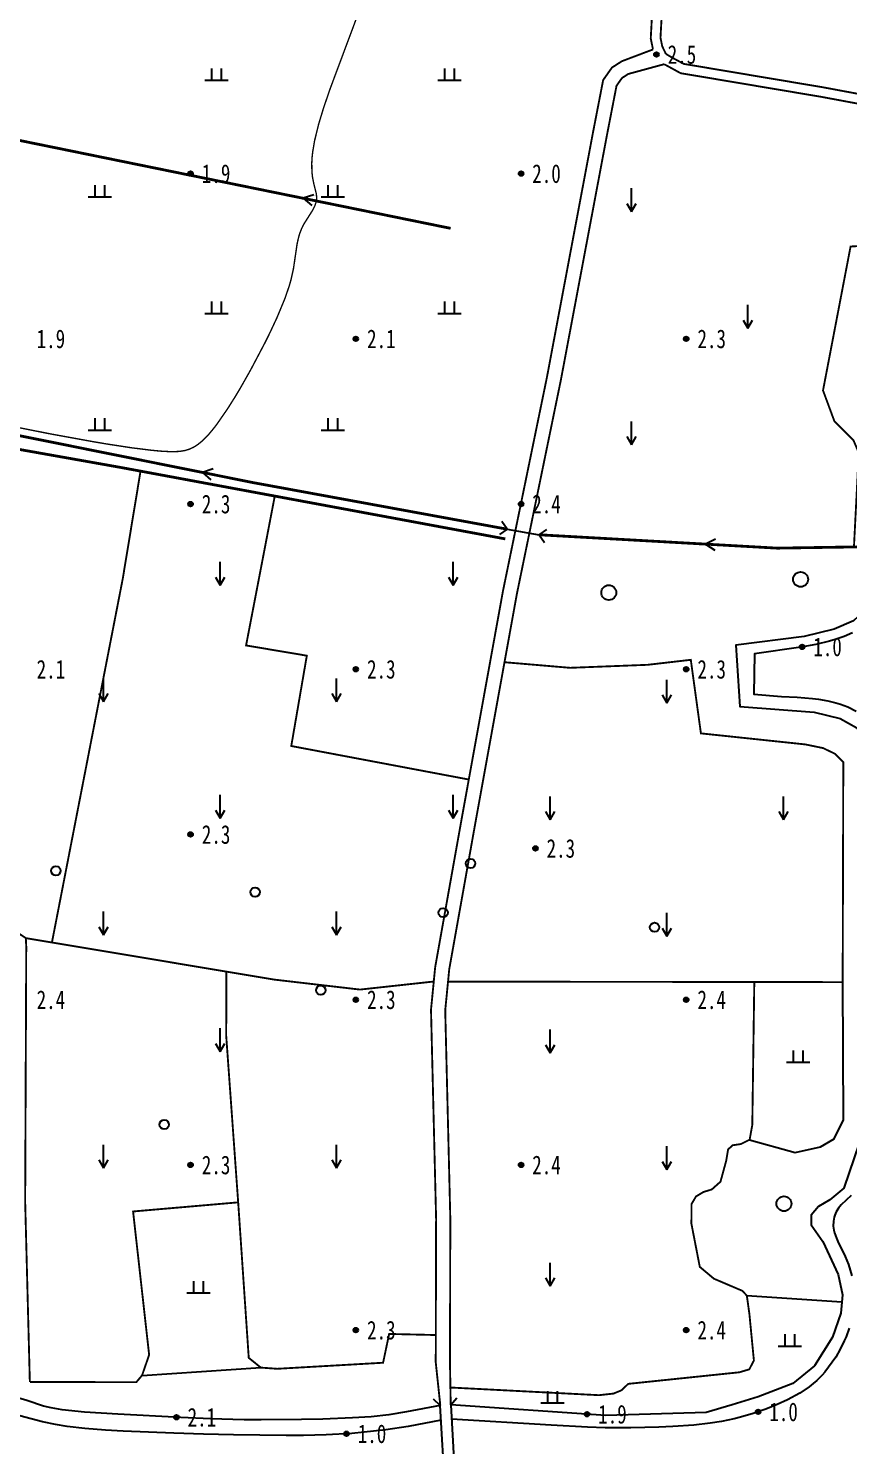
# Model space of a CAD drawing. Header units: metres. Extents: x 494039 to 619385, y 3351420 to 3402703.
# Drawn here: x 587766 to 587941.9, y 3393423.8 to 3393727.7 of the extents above; entities that cross this region are included whole.
import ezdxf
from ezdxf.enums import TextEntityAlignment as Align

# ---------------------------------------------------------------- set-up
doc = ezdxf.new("R2010")
doc.units = ezdxf.units.M
for name, pattern in [('2180', [0]), ('4410a', [0]), ('8521', [0]), ('8522', [0]), ('9610', [0])]:
    doc.linetypes.add(name, pattern=pattern)
for name, color, linetype in [('210100', 130, 'Continuous'), ('220200', 130, 'Continuous'), ('220900', 130, '2180'), ('261301', 141, 'Continuous'), ('430300', 8, 'Continuous'), ('440100', 8, 'Continuous'), ('510301', 8, 'Continuous'), ('720100', 8, 'Continuous'), ('760201', 8, '8521'), ('760202', 8, '8522'), ('810100', 8, '9610'), ('810200', 8, 'Continuous'), ('810301', 8, 'Continuous'), ('810302', 8, 'Continuous'), ('810501', 8, 'Continuous')]:
    doc.layers.add(name, color=color, linetype=linetype)
doc.layers.add('710101', color=8, linetype='Continuous', lineweight=0)

# ---------------------------------------------------------------- blocks, each defined once
blk = doc.blocks.new('gc170')
at = {"linetype": 'Continuous'}
blk.add_circle((0, 0), 0.5, dxfattribs=at)
blk = doc.blocks.new('gu')
at = {"flags": 128}
for points in [[(3.75, 0), (-3.75, 0)], [(2.71, -0.6), (3.75, 0), (3.75, 0), (2.71, 0.6)]]:
    blk.add_lwpolyline(points, dxfattribs=at)
blk = doc.blocks.new('p_point')
for radius in [0.25, 0.2, 0.15, 0.1, 0.05]:
    blk.add_circle((0, 0), radius)
blk.add_point((0, 0))
blk = doc.blocks.new('vm')
at = {"linetype": 'Continuous'}
for p, q in [((1.25, 0), (-1.25, 0)), ((-0.5, 0), (-0.5, 1.3)), ((0.5, 1.3), (0.5, 0))]:
    blk.add_line(p, q, dxfattribs=at)
blk = doc.blocks.new('v1')
blk.add_circle((0, 0), 0.8)
blk = doc.blocks.new('gc120')
for p, q in [((0, 0), (0, 2.5)), ((-0.5, 0.87), (0, 0)), ((0, 0), (0.5, 0.87))]:
    blk.add_line(p, q)
blk = doc.blocks.new('1-3&1-4')
at = {"layer": '210100', "color": 141, "linetype": 'Continuous', "flags": 128}
for points in [[(587942.7299, 3393598.0195), (587940.9392, 3393597.287), (587938.948, 3393596.6124), (587937.7721, 3393596.2703), (587934.8106, 3393595.5679), (587931.6229, 3393594.9978), (587921.6948, 3393593.5617), (587921.5102, 3393584.8887), (587927.5088, 3393584.3936), (587930.8403, 3393584.2308), (587934.1532, 3393583.9662), (587935.4177, 3393583.8118), (587937.424, 3393583.4718), (587939.1564, 3393583.048), (587940.1338, 3393582.737), (587941.6867, 3393582.1728), (587943.5136, 3393581.2728)], [(587942.4382, 3393477.433), (587940.2968, 3393475.4019), (587939.6681, 3393474.6657), (587939.1831, 3393473.8975), (587938.8759, 3393473.1678), (587938.7551, 3393472.7592), (587938.5975, 3393471.8689), (587938.5881, 3393470.8032), (587938.717, 3393469.9303), (587938.8596, 3393469.3574), (587939.2506, 3393468.2278), (587939.5485, 3393467.5296), (587941.0968, 3393464.33), (587941.8131, 3393462.5917), (587942.5643, 3393460.1753)], [(587942.0034, 3393448.9268), (587941.3243, 3393447.0998), (587940.9381, 3393446.2054), (587940.0791, 3393444.4566), (587939.1054, 3393442.7663), (587938.3627, 3393441.638), (587936.7555, 3393439.5481), (587936.1752, 3393438.8902), (587935.052, 3393437.7457), (587934.2952, 3393437.0657), (587933.4008, 3393436.3508), (587931.4068, 3393435.008), (587928.7525, 3393433.5598), (587926.545, 3393432.5474), (587924.0963, 3393431.5791), (587921.4145, 3393430.6692), (587918.7017, 3393429.8813), (587917.3353, 3393429.5332), (587914.5835, 3393428.9416), (587912.1491, 3393428.5574), (587908.672, 3393428.1849), (587904.1744, 3393427.8869), (587901.1668, 3393427.7578), (587895.1431, 3393427.6118), (587889.623, 3393427.6136), (587885.8734, 3393427.7205), (587878.0899, 3393428.1204), (587856.7042, 3393429.469)]]:
    blk.add_lwpolyline(points, dxfattribs=at)
at = {"layer": '210100', "color": 141, "linetype": 'Continuous', "elevation": 1.1471, "flags": 128}
blk.add_lwpolyline([(587854.4818, 3393429.2039), (587847.4226, 3393427.8895), (587842.6076, 3393427.1646), (587837.9405, 3393426.6372), (587835.3088, 3393426.3997), (587829.7948, 3393426.0552), (587824.9674, 3393425.9528), (587821.2111, 3393425.9479), (587809.9376, 3393426.0893), (587803.4913, 3393426.2338), (587797.1234, 3393426.4379), (587786.2996, 3393426.8917), (587782.4863, 3393427.1045), (587778.0501, 3393427.4368), (587774.2693, 3393427.8605), (587771.7685, 3393428.2703), (587769.0041, 3393428.889), (587761.6841, 3393430.8149)], dxfattribs=at)
at = {"layer": '220200', "color": 141, "linetype": 'Continuous', "const_width": 0.6, "flags": 128}
for points in [[(587678.7625, 3393721.4206), (587751.7751, 3393706.1404), (587856.511, 3393684.7839)], [(587610.3428, 3393664.3488), (587706.5529, 3393647.5819), (587785.7124, 3393633.5234), (587868.2437, 3393618.1899)], [(587868.6315, 3393620.2755), (587814.1352, 3393630.2654), (587755.6646, 3393642.012), (587742.27, 3393644.4951)], [(587875.512, 3393619.0742), (587926.5346, 3393616.2104), (587949.4527, 3393616.5692)]]:
    blk.add_lwpolyline(points, dxfattribs=at)
at = {"layer": '220900', "color": 141, "linetype": 'Continuous'}
for p, q in [((587868.6315, 3393620.2755), (587867.4816, 3393621.9119)), ((587868.6315, 3393620.2755), (587866.9951, 3393619.1256)), ((587875.512, 3393619.0742), (587877.1484, 3393620.2241)), ((587875.512, 3393619.0742), (587876.6619, 3393617.4378))]:
    blk.add_line(p, q, dxfattribs=at)
at = {"layer": '220900', "color": 141, "linetype": '2180', "flags": 128}
blk.add_lwpolyline([(587868.6315, 3393620.2755), (587875.512, 3393619.0742)], dxfattribs=at)
at = {"layer": '430300', "color": 8, "linetype": 'Continuous'}
for p, q in [((587854.3035, 3393432.3857), (587852.8124, 3393433.7186)), ((587856.5338, 3393432.5107), (587857.8667, 3393434.0018))]:
    blk.add_line(p, q, dxfattribs=at)
at = {"layer": '430300', "color": 8, "linetype": 'Continuous', "flags": 128}
for points in [[(587855.3207, 3393414.2293), (587854.3035, 3393432.3857)], [(587856.5338, 3393432.5107), (587857.5511, 3393414.3542)]]:
    blk.add_lwpolyline(points, dxfattribs=at)
at = {"layer": '440100', "color": 8, "linetype": '4410a', "const_width": 0.4, "flags": 128}
for points in [[(587896.6146, 3393742.8627), (587898.3694, 3393740.9352), (587899.5305, 3393739.0392), (587900.0739, 3393737.1706), (587899.4312, 3393725.504), (587899.9154, 3393723.1459)], [(587854.3035, 3393432.3857), (587853.3238, 3393441.6144), (587853.4013, 3393472.4199), (587852.3076, 3393517.2346), (587853.2017, 3393526.3563), (587858.8434, 3393557.9575), (587867.7498, 3393607.0687), (587877.1595, 3393652.8096), (587887.0381, 3393705.2983), (587889.2264, 3393716.577), (587891.1138, 3393719.2574), (587893.2431, 3393720.6235), (587899.9154, 3393723.1459)], [(587902.6765, 3393722.1896), (587903.9815, 3393721.4137), (587906.5305, 3393720.0432), (587936.3412, 3393715.0352), (587952.7774, 3393711.9718), (587955.747, 3393711.372), (587969.6484, 3393707.3124)]]:
    blk.add_lwpolyline(points, dxfattribs=at)
at = {"layer": '440100', "color": 8, "linetype": 'Continuous', "const_width": 0.4, "flags": 128}
for points in [[(587898.0046, 3393744.4235), (587900.0391, 3393742.1888), (587901.4486, 3393739.8871), (587902.1689, 3393737.4104), (587901.5214, 3393725.6567), (587901.8944, 3393723.8254), (587902.6765, 3393722.1896)], [(587856.5338, 3393432.5107), (587856.3707, 3393441.7718), (587856.4479, 3393472.4532), (587855.3577, 3393517.1228), (587856.2219, 3393525.9393), (587861.8417, 3393557.418), (587870.741, 3393606.4899), (587880.1487, 3393652.2209), (587890.0304, 3393704.7264), (587892.0929, 3393715.3563), (587893.2612, 3393717.0155), (587894.6193, 3393717.8869), (587902.3151, 3393719.9862)], [(587902.3151, 3393719.9862), (587905.8422, 3393718.0533), (587935.9792, 3393712.9882), (587952.3812, 3393709.9313), (587955.249, 3393709.352), (587969.1453, 3393705.356)]]:
    blk.add_lwpolyline(points, dxfattribs=at)
at = {"layer": '710101', "color": 8, "linetype": 'Continuous', "const_width": 0.3, "elevation": 2, "flags": 128}
blk.add_lwpolyline([(587762.2522, 3393642.375), (587770.5539, 3393640.7332), (587779.6172, 3393639.079), (587782.8819, 3393638.5265), (587788.1531, 3393637.7196), (587792.1688, 3393637.2188), (587794.337, 3393637.0105), (587796.6637, 3393636.884), (587798.3051, 3393636.9466), (587799.5166, 3393637.1387), (587800.4392, 3393637.4115), (587801.4465, 3393637.881), (587802.2603, 3393638.3995), (587803.1592, 3393639.1156), (587804.5932, 3393640.5538), (587805.7027, 3393641.887), (587806.441, 3393642.859), (587808.7102, 3393646.1388), (587810.3134, 3393648.6846), (587811.462, 3393650.6083), (587813.6571, 3393654.4831), (587816.7489, 3393660.352), (587817.7254, 3393662.3243), (587819.2745, 3393665.6357), (587820.9489, 3393669.6671), (587821.8941, 3393672.4084), (587822.2938, 3393673.8021), (587822.8072, 3393676.1174), (587823.5858, 3393681.4204), (587823.9228, 3393682.913), (587824.1428, 3393683.647), (587824.5577, 3393684.7269), (587824.8105, 3393685.2557), (587825.1463, 3393685.8624), (587826.9377, 3393688.6967), (587827.4096, 3393689.6469), (587827.6564, 3393690.3728), (587827.7868, 3393691.2413), (587827.7222, 3393692.149), (587827.1441, 3393694.4929), (587826.8957, 3393695.7679), (587826.7669, 3393696.9719), (587826.7354, 3393698.7727), (587826.8041, 3393699.9701), (587826.9325, 3393701.1653), (587827.335, 3393703.5501), (587828.2059, 3393707.1147), (587829.2858, 3393710.665), (587830.6991, 3393714.7859), (587836.8048, 3393731.1312)], dxfattribs=at)
at = {"layer": '760201', "color": 8, "linetype": '8521', "flags": 128}
blk.add_lwpolyline([(587854.3035, 3393432.3857), (587847.0376, 3393430.991), (587843.2662, 3393430.3898), (587839.4683, 3393429.965), (587835.4559, 3393429.6992), (587829.131, 3393429.4678), (587824.5251, 3393429.3651), (587815.8873, 3393429.2756), (587812.2121, 3393429.3083), (587805.0395, 3393429.5326), (587798.6672, 3393429.8073), (587785.1306, 3393430.4849), (587777.9709, 3393430.9667), (587773.2076, 3393431.4625), (587770.8737, 3393431.8325), (587769.1971, 3393432.2235), (587765.6113, 3393433.4595), (587763.9115, 3393433.9282), (587762.9828, 3393434.1325), (587760.5649, 3393434.549), (587755.5986, 3393435.177), (587753.3621, 3393435.5414), (587751.6147, 3393435.9634), (587750.0426, 3393436.5032), (587748.4204, 3393437.2065), (587746.8325, 3393438.0132), (587745.5835, 3393438.7672), (587744.3735, 3393439.7137), (587743.7827, 3393440.3353), (587743.167, 3393441.2494), (587742.7809, 3393442.11), (587742.4102, 3393443.2925), (587741.8527, 3393445.851), (587741.4182, 3393448.5736), (587740.947, 3393452.6559), (587740.5418, 3393457.646), (587740.3801, 3393460.3698), (587740.2316, 3393464.4619), (587740.224, 3393466.9938), (587740.3644, 3393473.5755), (587740.2718, 3393475.8466), (587740.1716, 3393476.8525), (587739.925, 3393478.3555), (587739.4771, 3393479.9953), (587739.2867, 3393480.4991), (587738.8824, 3393481.3371), (587738.4516, 3393481.9867), (587737.905, 3393482.5697), (587737.2376, 3393483.0759), (587736.8012, 3393483.3425), (587733.6959, 3393484.9005), (587732.1001, 3393485.849), (587731.1363, 3393486.4804), (587727.9042, 3393488.7698), (587725.3627, 3393490.6986), (587723.5913, 3393492.1424), (587720.7816, 3393494.5727), (587719.3381, 3393495.7252), (587718.1751, 3393496.531), (587717.3612, 3393497.0143), (587716.6476, 3393497.3915), (587715.0828, 3393498.1106), (587711.9296, 3393499.295), (587704.9108, 3393501.521), (587702.0734, 3393502.4855), (587700.3136, 3393503.1682), (587693.9057, 3393506.0588), (587692.0487, 3393506.7937), (587691.1053, 3393507.1113), (587689.6638, 3393507.4993), (587688.0704, 3393507.7599), (587686.5802, 3393507.8338), (587685.8335, 3393507.8088), (587684.5992, 3393507.6674), (587683.9914, 3393507.546), (587682.9224, 3393507.232), (587681.8527, 3393506.7572), (587680.7261, 3393506.0181), (587679.9041, 3393505.2256), (587679.5737, 3393504.8221), (587678.982, 3393503.9509), (587678.3712, 3393502.8172), (587678.0542, 3393502.1234), (587677.2174, 3393499.8897), (587677.0311, 3393499.2293), (587676.8102, 3393498.1268), (587676.752, 3393497.5776), (587676.7567, 3393496.5976), (587676.8307, 3393496.0605), (587676.972, 3393495.5009), (587677.2679, 3393494.7429), (587677.4866, 3393494.315), (587678.0083, 3393493.5012), (587678.5399, 3393492.8465), (587679.6563, 3393491.7945), (587680.6453, 3393491.0713), (587681.296, 3393490.6603), (587682.7895, 3393489.8377), (587683.7687, 3393489.3552), (587687.5237, 3393487.6358), (587691.9864, 3393485.717), (587695.4208, 3393484.3728), (587698.0933, 3393483.4638), (587701.1452, 3393482.6208), (587711.2277, 3393480.3088), (587712.7855, 3393479.9073), (587715.121, 3393479.2222), (587717.0645, 3393478.5376), (587718.8411, 3393477.7623), (587720.1043, 3393476.998), (587720.7368, 3393476.4563), (587721.0618, 3393476.0906), (587721.5126, 3393475.3866), (587721.8486, 3393474.6017), (587722.1479, 3393473.5369), (587722.2816, 3393472.8672), (587722.9208, 3393468.5655), (587724.9539, 3393457.0027), (587725.3539, 3393454.026), (587725.5593, 3393451.4501), (587725.5666, 3393449.1104), (587725.503, 3393448.1354), (587725.2752, 3393446.3491), (587725.1213, 3393445.5464), (587724.7555, 3393444.1321), (587724.3209, 3393442.9253), (587724.0589, 3393442.346), (587723.6836, 3393441.65), (587723.225, 3393440.9551), (587722.5878, 3393440.1627), (587721.6271, 3393439.1857), (587720.0062, 3393437.8731), (587718.0838, 3393436.6481), (587716.142, 3393435.6794), (587715.2713, 3393435.3179), (587713.5035, 3393434.6874), (587712.4294, 3393434.3591), (587710.2582, 3393433.7969), (587707.4544, 3393433.2444), (587704.3922, 3393432.826), (587700.077, 3393432.4225), (587693.267, 3393431.9886), (587685.2055, 3393431.6324), (587679.6267, 3393431.5215), (587676.3514, 3393431.5734), (587671.5635, 3393431.8484), (587664.3904, 3393432.466), (587650.8519, 3393433.8254), (587642.8996, 3393434.7151), (587638.1437, 3393435.3509), (587634.9715, 3393435.8715), (587623.3495, 3393437.9925), (587597.348, 3393442.3217), (587594.6986, 3393442.8034), (587590.8986, 3393443.5826), (587587.4486, 3393444.4676), (587584.2408, 3393445.5515), (587580.9551, 3393446.8568), (587570.3205, 3393451.4186), (587567.3772, 3393452.5727), (587563.0327, 3393454.1317), (587561.6745, 3393454.7388), (587560.6817, 3393455.2977), (587559.5237, 3393456.177), (587558.8356, 3393456.911), (587558.2896, 3393457.682), (587558.0254, 3393458.1415), (587557.5894, 3393459.1084), (587557.4222, 3393459.6087), (587557.2025, 3393460.6249), (587557.1527, 3393461.2356), (587557.1687, 3393461.8323), (587557.3111, 3393462.7755), (587557.6457, 3393463.9383), (587557.9068, 3393464.6292), (587560.5584, 3393470.6001), (587562.1499, 3393474.5637), (587563.7752, 3393478.9395), (587564.4694, 3393480.9456), (587565.4972, 3393484.1997), (587566.1666, 3393486.7002), (587566.5914, 3393488.8143), (587566.6584, 3393489.4072), (587566.6791, 3393490.5012), (587566.5588, 3393491.4035), (587566.2934, 3393492.2703), (587565.8968, 3393493.0989), (587565.3882, 3393493.8714), (587564.7295, 3393494.6222), (587563.9506, 3393495.2838), (587563.0941, 3393495.8373), (587562.6083, 3393496.0951), (587561.527, 3393496.5612), (587560.5941, 3393496.8685), (587559.1064, 3393497.227), (587557.1248, 3393497.5416), (587555.7144, 3393497.7021), (587549.773, 3393498.2025), (587526.821, 3393499.548), (587522.2079, 3393499.8731), (587514.793, 3393500.5369), (587510.7553, 3393500.796), (587507.9277, 3393500.8316), (587505.756, 3393500.7158), (587505.0716, 3393500.6276), (587504.0808, 3393500.4065), (587503.398, 3393500.1526), (587502.8873, 3393499.8807), (587501.9013, 3393499.1214), (587501.526, 3393498.7463), (587500.8293, 3393497.9195), (587499.7295, 3393496.2729), (587498.8918, 3393494.7608), (587498.387, 3393493.7404), (587497.4721, 3393491.6777), (587496.2591, 3393488.5468), (587494.6245, 3393483.807), (587491.6394, 3393474.8233), (587490.4883, 3393471.6688), (587489.3137, 3393468.8251), (587488.8134, 3393467.7431), (587487.9058, 3393465.9796), (587486.6583, 3393463.9704), (587486.1926, 3393463.3381), (587485.4347, 3393462.4361), (587484.2516, 3393461.3116), (587483.3829, 3393460.6653), (587482.4547, 3393460.109), (587481.478, 3393459.6611), (587480.9745, 3393459.4847), (587479.9869, 3393459.2501), (587478.9574, 3393459.1608), (587478.3463, 3393459.1694), (587477.0665, 3393459.3035), (587475.4013, 3393459.6587), (587473.3707, 3393460.2716), (587461.2056, 3393464.4631)], dxfattribs=at)
at = {"layer": '760202', "color": 8, "linetype": '8522', "flags": 128}
blk.add_lwpolyline([(587968.9951, 3393704.7717), (587967.3756, 3393703.9872), (587958.7809, 3393661.1723), (587956.4794, 3393656.6898), (587955.5067, 3393652.392), (587948.2056, 3393609.19), (587946.9993, 3393604.9094), (587944.9956, 3393602.5661), (587942.8825, 3393600.6537), (587938.757, 3393598.8414), (587932.349, 3393597.2901), (587917.6959, 3393595.4022), (587918.5156, 3393582.2356), (587934.4912, 3393581.0203), (587940.0293, 3393579.6757), (587943.5936, 3393577.6769), (587947.2201, 3393573.3247), (587948.7978, 3393569.2163), (587950.3477, 3393562.8081), (587950.8783, 3393545.0592), (587950.0164, 3393519.8491), (587946.9616, 3393499.9668), (587944.1099, 3393488.6193), (587940.8208, 3393478.9949), (587937.8655, 3393476.4864), (587935.4096, 3393475.0218), (587933.8174, 3393473.1652), (587933.8068, 3393471.0991), (587936.3167, 3393467.5334), (587939.6476, 3393460.4315), (587940.5896, 3393456.0948), (587940.2084, 3393452.1768), (587938.3764, 3393447.0496), (587934.5822, 3393440.8985), (587929.8891, 3393437.1079), (587922.4442, 3393434.223), (587916.9173, 3393432.5131), (587911.3003, 3393430.8568), (587889.8348, 3393430.218), (587856.5338, 3393432.5107)], dxfattribs=at)
at = {"layer": '810100', "color": 8, "linetype": '9610', "flags": 128}
for points in [[(587920.6404, 3393489.3662), (587930.4049, 3393486.6193), (587935.8228, 3393487.849), (587938.7452, 3393489.5311), (587940.7771, 3393493.6266), (587940.5943, 3393523.152)], [(587920.0399, 3393455.9417), (587940.4423, 3393454.5812)]]:
    blk.add_lwpolyline(points, dxfattribs=at)
at = {"layer": '810100', "color": 8, "linetype": '9610', "elevation": 2.9268, "flags": 128}
blk.add_lwpolyline([(587790.3387, 3393438.8222), (587815.8162, 3393440.4939)], dxfattribs=at)
at = {"layer": '810200', "color": 8, "linetype": 'Continuous', "const_width": 0.4, "flags": 128}
for points in [[(587943.01, 3393616.4683), (587944.0413, 3393636.6844), (587942.9181, 3393639.3034), (587938.8071, 3393643.4563), (587936.3762, 3393650.0231), (587942.2866, 3393680.8858), (587950.8563, 3393681.3938), (587955.249, 3393709.352)], [(587771.0113, 3393531.6567), (587786.1945, 3393609.6193), (587790.0147, 3393632.7241)], [(587855.9597, 3393523.2638), (587940.5943, 3393523.152), (587940.7273, 3393570.3188), (587938.8979, 3393572.1371), (587936.3931, 3393573.3349), (587932.6181, 3393574.1182), (587910.1916, 3393576.491), (587908.0226, 3393592.263), (587898.7573, 3393591.1932), (587882.1398, 3393590.5485), (587868.0676, 3393591.7482)], [(587765.4137, 3393532.5869), (587818.7477, 3393523.6847), (587837.08, 3393521.5552), (587852.9001, 3393523.28)], [(587810.9549, 3393475.928), (587808.3835, 3393511.6756), (587808.433, 3393525.416)], [(587921.641, 3393523.1771), (587921.211, 3393492.5369), (587920.6404, 3393489.3662), (587918.7686, 3393488.4322), (587917.0022, 3393488.1668), (587916.0265, 3393487.2878), (587915.6256, 3393484.8938), (587914.3918, 3393480.3627), (587912.5226, 3393478.6959), (587910.7357, 3393478.1502), (587909.1442, 3393477.1958), (587908.1801, 3393475.5755), (587908.1521, 3393471.3508), (587909.9527, 3393462.0893), (587912.9792, 3393459.5574), (587919.0448, 3393456.9725), (587920.0399, 3393455.9417), (587920.593, 3393451.9563), (587921.5554, 3393442.0235), (587920.5708, 3393440.123), (587918.4393, 3393439.4898), (587894.589, 3393437.0063), (587893.193, 3393435.6431), (587891.4497, 3393434.9251), (587888.3342, 3393434.5806), (587856.4684, 3393436.2253)], [(587766.2743, 3393437.4239), (587789.1044, 3393437.3623), (587790.3387, 3393438.8222), (587791.8589, 3393443.2206), (587788.415, 3393473.972), (587810.9549, 3393475.928), (587813.2218, 3393442.5859), (587815.8162, 3393440.4939), (587819.3202, 3393440.2378), (587842.0317, 3393441.537), (587843.3299, 3393447.713), (587853.3386, 3393447.4792)]]:
    blk.add_lwpolyline(points, dxfattribs=at)
for points, elevation in [([(587818.8041, 3393627.3749), (587812.6475, 3393595.3457), (587825.6762, 3393593.1528), (587822.3398, 3393573.7805), (587860.4104, 3393566.5984)], 2.9268), ([(587640.4612, 3393541.3704), (587642.7383, 3393549.3925), (587644.0063, 3393550.54), (587650.5602, 3393550.7373), (587652.3656, 3393552.2965), (587655.1302, 3393556.9427), (587684.975, 3393555.7188), (587686.6803, 3393555.1431), (587686.2462, 3393549.9884), (587687.3935, 3393548.7206), (587689.94, 3393548.0834), (587763.2093, 3393534.0446), (587765.4137, 3393532.5869), (587765.5064, 3393530.7761), (587765.2726, 3393476.0554), (587766.2743, 3393437.4239)], 2.7483)]:
    blk.add_lwpolyline(points, dxfattribs=dict(at, elevation=elevation))
at = {"layer": '261301', "color": 141, "linetype": 'Continuous', "xscale": 2, "yscale": 2}
for p, rotation in [((587832.2761, 3393689.743, 2.906), 168.4839692361699), ((587810.6745, 3393630.9606, 3.2034), 168.6386678408552), ((587918.6801, 3393616.6513, 3.4413), 176.7861276876155)]:
    blk.add_blockref('gu', p, dxfattribs=dict(at, rotation=rotation))
at = {"layer": '510301', "color": 8, "linetype": 'Continuous', "xscale": 2, "yscale": 2}
for p in [(587860.7876, 3393548.5948, 3.0364), (587771.8573, 3393547.0373, 3.0721), (587814.583, 3393542.4514, 3.0721), (587854.8913, 3393538.0462, 3.0721), (587900.2507, 3393534.9063, 3.5776), (587828.6761, 3393521.4087, 3.0721), (587795.1064, 3393492.6139, 3.1078)]:
    blk.add_blockref('gc170', p, dxfattribs=at)
at = {"layer": '720100', "color": 8, "linetype": 'Continuous', "xscale": 2, "yscale": 2, "zscale": 2}
for p in [(587900.66, 3393722.0642, 2.5013), (587800.7605, 3393696.5235, 1.8765), (587871.6153, 3393696.5236, 2.0352), (587836.1878, 3393661.0961, 2.0668), (587907.0426, 3393661.0963, 2.3126), (587800.7604, 3393625.6687, 2.3402), (587871.6152, 3393625.6688, 2.3633), (587931.8933, 3393595.0443, 1.0106), (587836.1877, 3393590.2414, 2.3411), (587907.0425, 3393590.2415, 2.3491), (587800.7602, 3393554.8139, 2.3291), (587874.6946, 3393551.829, 2.3491), (587836.1875, 3393519.3866, 2.3389), (587907.0423, 3393519.3867, 2.4149), (587800.7601, 3393483.9591, 2.2507), (587871.6149, 3393483.9592, 2.3984), (587836.1874, 3393448.5318, 2.3291), (587907.0422, 3393448.5319, 2.4041), (587797.7047, 3393429.859, 2.1017), (587885.7623, 3393430.5009, 1.9457), (587922.4557, 3393431.0103, 1.0106), (587834.1929, 3393426.3178, 1.0106)]:
    blk.add_blockref('p_point', p, dxfattribs=at)
at = {"layer": '810301', "color": 8, "linetype": 'Continuous', "xscale": 2, "yscale": 2}
for p in [(587895.2841, 3393688.3877), (587920.2841, 3393663.3877), (587895.2841, 3393638.3877), (587807.0638, 3393608.282), (587857.0638, 3393608.282), (587782.0638, 3393583.282), (587832.0638, 3393583.282), (587902.8719, 3393582.9837), (587807.0638, 3393558.282), (587857.0638, 3393558.282), (587877.8719, 3393557.9837), (587927.8719, 3393557.9837), (587782.0638, 3393533.282), (587832.0638, 3393533.282), (587902.8719, 3393532.9837), (587807.0638, 3393508.282), (587877.8719, 3393507.9837), (587782.0638, 3393483.282), (587832.0638, 3393483.282), (587902.8719, 3393482.9837), (587877.8719, 3393457.9837)]:
    blk.add_blockref('gc120', p, dxfattribs=at)
at = {"layer": '810302', "color": 8, "linetype": 'Continuous', "xscale": 2, "yscale": 2}
for p in [(587806.2753, 3393716.4702), (587856.2753, 3393716.4702), (587781.2753, 3393691.4702), (587831.2753, 3393691.4702), (587806.2753, 3393666.4702), (587856.2753, 3393666.4702), (587781.2753, 3393641.4702), (587831.2753, 3393641.4702), (587931.0363, 3393505.8828, 2.8981), (587802.4464, 3393456.446, 3.2553), (587929.2704, 3393445.0381, 3.4785), (587878.3721, 3393432.8645, 3.2553)]:
    blk.add_blockref('vm', p, dxfattribs=at)
at = {"layer": '810501', "color": 8, "linetype": 'Continuous', "xscale": 2, "yscale": 2}
for p in [(587931.5712, 3393609.507, 3.6729), (587890.4368, 3393606.6741, 3.6729), (587928.0027, 3393475.6384, 3.6729)]:
    blk.add_blockref('v1', p, dxfattribs=at)
at = {"layer": '720100', "color": 8, "width": 0.75}
for s, p in [('2.5', (587903.06, 3393722.0642, 2.5013)), ('1.9', (587803.1605, 3393696.5235, 1.8765)), ('2.0', (587874.0153, 3393696.5236, 2.0352)), ('1.9', (587767.733, 3393661.096, 1.9422)), ('2.1', (587838.5878, 3393661.0961, 2.0668)), ('2.3', (587909.4426, 3393661.0963, 2.3126)), ('2.3', (587803.1604, 3393625.6687, 2.3402)), ('2.4', (587874.0152, 3393625.6688, 2.3633)), ('1.0', (587934.2933, 3393595.0443, 1.0106)), ('2.1', (587767.7329, 3393590.2412, 2.1131)), ('2.3', (587838.5877, 3393590.2414, 2.3411)), ('2.3', (587909.4425, 3393590.2415, 2.3491)), ('2.3', (587803.1602, 3393554.8139, 2.3291)), ('2.3', (587877.0946, 3393551.829, 2.3491)), ('2.4', (587767.7328, 3393519.3864, 2.4448)), ('2.3', (587838.5875, 3393519.3866, 2.3389)), ('2.4', (587909.4423, 3393519.3867, 2.4149)), ('2.3', (587803.1601, 3393483.9591, 2.2507)), ('2.4', (587874.0149, 3393483.9592, 2.3984)), ('2.3', (587838.5874, 3393448.5318, 2.3291)), ('2.4', (587909.4422, 3393448.5319, 2.4041)), ('2.1', (587800.1047, 3393429.859, 2.1017)), ('1.9', (587888.1623, 3393430.5009, 1.9457)), ('1.0', (587924.8557, 3393431.0103, 1.0106)), ('1.0', (587836.5929, 3393426.3178, 1.0106))]:
    blk.add_text(s, height=4, dxfattribs=at).set_placement(p, align=Align.MIDDLE_LEFT)

msp = doc.modelspace()

# ---------------------------------------------------------------- block references
msp.add_blockref('1-3&1-4', (0, 0))

doc.saveas('drawing.dxf')
